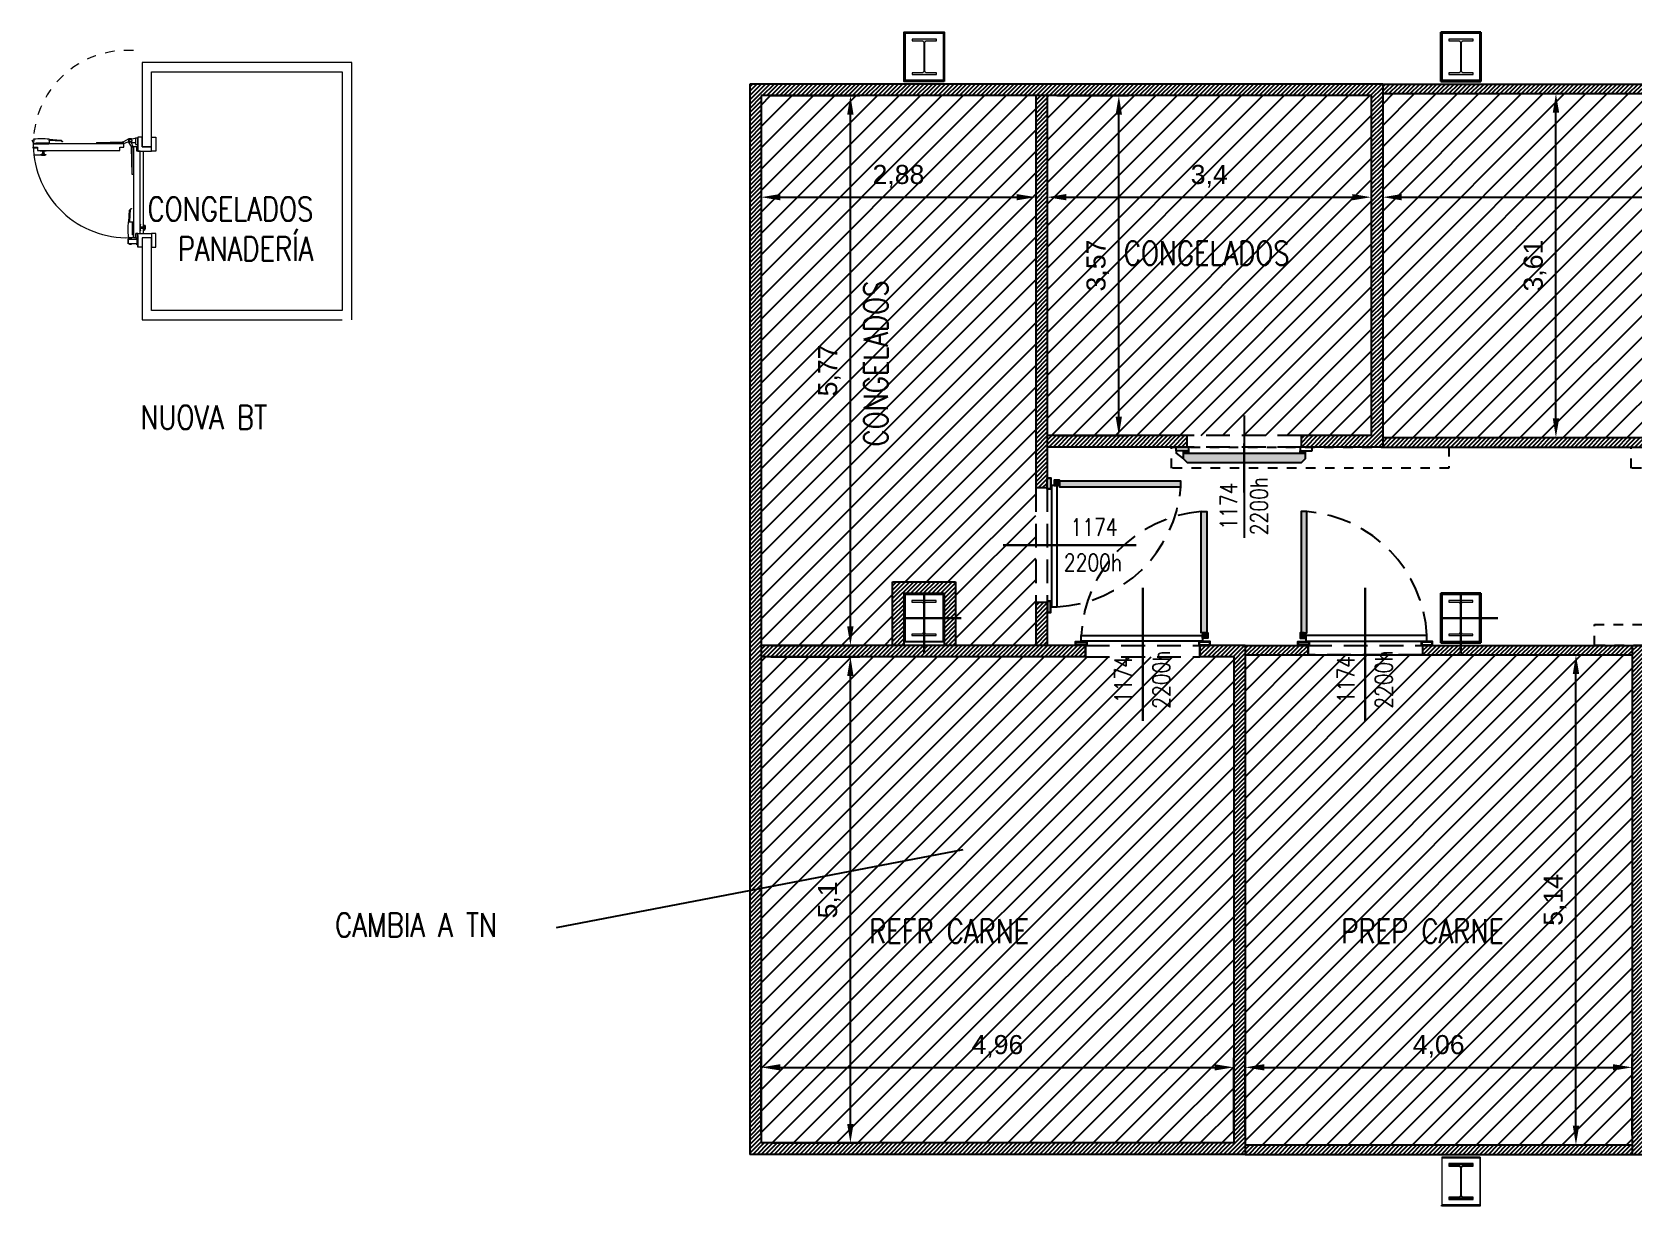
# Model space of a CAD drawing. Header units: millimetres. Extents: x -7.5 to 20.2, y -0.6 to 11.8.
# Drawn here: x -7.53 to 9.28, y -0.54 to 11.77 of the extents above; entities that cross this region are included whole.
import ezdxf
from ezdxf.enums import TextEntityAlignment as Align

# ---------------------------------------------------------------- set-up
doc = ezdxf.new("R2010")
doc.units = ezdxf.units.MM
for name, pattern in [('_BYLAYER', [10.00001, 10, -1e-05]), ('CONTINUA', [0]), ('DASHDOTX2', [50.8, 25.4, -12.7, 0, -12.7]), ('DASHED', [0.75, 0.5, -0.25]), ('HIDDEN', [0.375, 0.25, -0.125]), ('TRATTEGGIATA', [0.75, 0.5, -0.25]), ('TRATTEGGIATA2', [0.375, 0.25, -0.125])]:
    doc.linetypes.add(name, pattern=pattern)
doc.layers.get('Defpoints').update_dxf_attribs({"lineweight": 5})
for name, color, linetype, lineweight in [('A-CUARTOS FRIOS', 5, 'Continuous', 13), ('A-PUERTA CF', 7, 'Continuous', 13), ('COLUMNAS METALICAS', 25, 'Continuous', 15), ('DIM', 1, 'Continuous', 13), ('TEXTO', 7, 'Continuous', 13)]:
    doc.layers.add(name, color=color, linetype=linetype, lineweight=lineweight)
for name, color, linetype in [('Pareti sp. 100', 3, 'Continuous'), ('Pareti sp. 120', 1, 'Continuous'), ('Quote', 2, 'Continuous'), ('SER_DIS', 7, 'Continuous'), ('Soffitto sp. 100', 3, 'Continuous'), ('Soffitto sp. 120', 1, 'Continuous')]:
    doc.layers.add(name, color=color, linetype=linetype)
doc.styles.add('H20', font='simplex.shx', dxfattribs={"width": 0.8, "height": 200})
doc.styles.add('ROMANS', font='romans.shx', dxfattribs={"width": 0.8, "height": 0.2})
doc.styles.get("Standard").update_dxf_attribs({"font": 'arial.ttf'})
doc.dimstyles.new('ISO-25', dxfattribs={"dimtxt": 0.2, "dimasz": 0.2, "dimexe": 0.1, "dimexo": 0.1, "dimgap": 0.1, "dimtad": 1, "dimtxsty": 'Standard', "dimcen": 0.2, "dimadec": 0, "dimazin": 0, "dimtfac": 1, "dimtmove": 0, "dimatfit": 3, "dimfxl": 1, "dimarcsym": 0})
pattern_1 = [(45, (-12.192877, -10.473148), (-0.02245064, 0.02245064), [])]
pattern_2 = [(45, (-12.192877, -10.737505), (-0.02245064, 0.02245064), [])]
pattern_3 = [(45, (-12.19288, -10.7375), (-0.1122532, 0.1122532), [])]

# ---------------------------------------------------------------- blocks, each defined once
blk = doc.blocks.new('W14 X 10 X 61 LBPIE')
at = {"layer": 'COLUMNAS METALICAS'}
h = blk.add_hatch(color=256, dxfattribs=at)
h.dxf.hatch_style = 1
h.paths.add_polyline_path([(0.127, 0.1839), (0.127, 0.1675), (0.01975, 0.1675), (0.00475, 0.1525), (0.00475, -0.1525), (0.01975, -0.1675), (0.127, -0.1675), (0.127, -0.1839), (-0.127, -0.1839), (-0.127, -0.1675), (-0.01975, -0.1675), (-0.00475, -0.1525), (-0.00475, 0.1525), (-0.01975, 0.1675), (-0.127, 0.1675), (-0.127, 0.1839)])
for points in [[(-0.2, 0.25), (0.2, 0.25), (0.2, -0.25), (-0.2, -0.25)], [(0.127, 0.1839), (0.127, 0.1675), (0.01975, 0.1675), (0.00475, 0.1525), (0.00475, -0.1525), (0.01975, -0.1675), (0.127, -0.1675), (0.127, -0.1839), (-0.127, -0.1839), (-0.127, -0.1675), (-0.01975, -0.1675), (-0.00475, -0.1525), (-0.00475, 0.1525), (-0.01975, 0.1675), (-0.127, 0.1675), (-0.127, 0.1839)]]:
    blk.add_lwpolyline(points, close=True, dxfattribs=at)
blk = doc.blocks.new('*D2')
at = {"layer": 'Defpoints', "color": 0, "transparency": 16777216}
for p in [(5.077, 0.913), (0.12, 0.12), (5.077, 0.12)]:
    blk.add_point(p, dxfattribs=at)
at = {"layer": 'Quote', "color": 0, "lineweight": -2, "transparency": 16777216}
for p, q in [((0.12, 0.22), (0.12, 1.013)), ((5.077, 0.22), (5.077, 1.013)), ((0.32, 0.913), (4.877, 0.913))]:
    blk.add_line(p, q, dxfattribs=at)
at = {"layer": 'Quote', "color": 0, "transparency": 16777216}
for points in [[(0.32, 0.946), (0.32, 0.88), (0.12, 0.913)], [(4.877, 0.946), (4.877, 0.88), (5.077, 0.913)]]:
    blk.add_solid(points, dxfattribs=at)
at = {"layer": 'Quote', "color": 0, "transparency": 16777216, "insert": (2.598, 1.133), "char_height": 0.2, "attachment_point": 5}
blk.add_mtext('4,96', dxfattribs=at)
blk = doc.blocks.new('*D3')
at = {"layer": 'Defpoints', "color": 0, "transparency": 16777216}
for p in [(0.12, 5.218), (1.056, 5.218), (0.12, 0.12)]:
    blk.add_point(p, dxfattribs=at)
at = {"layer": 'Quote', "color": 0, "lineweight": -2, "transparency": 16777216}
for p, q in [((0.22, 5.218), (1.156, 5.218)), ((1.056, 0.32), (1.056, 5.018)), ((0.22, 0.12), (1.156, 0.12))]:
    blk.add_line(p, q, dxfattribs=at)
at = {"layer": 'Quote', "color": 0, "transparency": 16777216}
for points in [[(1.022, 5.018), (1.089, 5.018), (1.056, 5.218)], [(1.022, 0.32), (1.089, 0.32), (1.056, 0.12)]]:
    blk.add_solid(points, dxfattribs=at)
at = {"layer": 'Quote', "color": 0, "transparency": 16777216, "insert": (0.835, 2.669), "char_height": 0.2, "attachment_point": 5, "rotation": 90}
blk.add_mtext('5,1', dxfattribs=at)
blk = doc.blocks.new('*D4')
at = {"layer": 'Defpoints', "color": 0, "transparency": 16777216}
for p in [(0.12, 11.104), (1.056, 11.104), (0.12, 5.338)]:
    blk.add_point(p, dxfattribs=at)
at = {"layer": 'Quote', "color": 0, "lineweight": -2, "transparency": 16777216}
for p, q in [((0.22, 11.104), (1.156, 11.104)), ((1.056, 5.538), (1.056, 10.904)), ((0.22, 5.338), (1.156, 5.338))]:
    blk.add_line(p, q, dxfattribs=at)
at = {"layer": 'Quote', "color": 0, "transparency": 16777216}
for points in [[(1.022, 10.904), (1.089, 10.904), (1.056, 11.104)], [(1.022, 5.538), (1.089, 5.538), (1.056, 5.338)]]:
    blk.add_solid(points, dxfattribs=at)
at = {"layer": 'Quote', "color": 0, "transparency": 16777216, "insert": (0.836, 8.221), "char_height": 0.2, "attachment_point": 5, "rotation": 90}
blk.add_mtext('5,77', dxfattribs=at)
blk = doc.blocks.new('*D5')
at = {"layer": 'Defpoints', "color": 0, "transparency": 16777216}
for p in [(3.12, 11.104), (3.872, 11.104), (3.12, 7.538)]:
    blk.add_point(p, dxfattribs=at)
at = {"layer": 'Quote', "color": 0, "lineweight": -2, "transparency": 16777216}
for p, q in [((3.22, 11.104), (3.972, 11.104)), ((3.872, 7.738), (3.872, 10.904)), ((3.22, 7.538), (3.972, 7.538))]:
    blk.add_line(p, q, dxfattribs=at)
at = {"layer": 'Quote', "color": 0, "transparency": 16777216}
for points in [[(3.838, 10.904), (3.905, 10.904), (3.872, 11.104)], [(3.838, 7.738), (3.905, 7.738), (3.872, 7.538)]]:
    blk.add_solid(points, dxfattribs=at)
at = {"layer": 'Quote', "color": 0, "transparency": 16777216, "insert": (3.651, 9.321), "char_height": 0.2, "attachment_point": 5, "rotation": 90}
blk.add_mtext('3,57', dxfattribs=at)
blk = doc.blocks.new('*D6')
at = {"layer": 'Defpoints', "color": 0, "transparency": 16777216}
for p in [(0.12, 11.104), (3, 11.104), (3, 10.038)]:
    blk.add_point(p, dxfattribs=at)
at = {"layer": 'Quote', "color": 0, "lineweight": -2, "transparency": 16777216}
for p, q in [((0.12, 11.004), (0.12, 9.938)), ((3, 11.004), (3, 9.938)), ((0.32, 10.038), (2.8, 10.038))]:
    blk.add_line(p, q, dxfattribs=at)
at = {"layer": 'Quote', "color": 0, "transparency": 16777216}
for points in [[(0.32, 10.071), (0.32, 10.005), (0.12, 10.038)], [(2.8, 10.071), (2.8, 10.005), (3, 10.038)]]:
    blk.add_solid(points, dxfattribs=at)
at = {"layer": 'Quote', "color": 0, "transparency": 16777216, "insert": (1.56, 10.258), "char_height": 0.2, "attachment_point": 5}
blk.add_mtext('2,88', dxfattribs=at)
blk = doc.blocks.new('*D7')
at = {"layer": 'Defpoints', "color": 0, "transparency": 16777216}
for p in [(3.12, 11.104), (6.52, 11.104), (6.52, 10.038)]:
    blk.add_point(p, dxfattribs=at)
at = {"layer": 'Quote', "color": 0, "lineweight": -2, "transparency": 16777216}
for p, q in [((3.12, 11.004), (3.12, 9.938)), ((6.52, 11.004), (6.52, 9.938)), ((3.32, 10.038), (6.32, 10.038))]:
    blk.add_line(p, q, dxfattribs=at)
at = {"layer": 'Quote', "color": 0, "transparency": 16777216}
for points in [[(3.32, 10.071), (3.32, 10.005), (3.12, 10.038)], [(6.32, 10.071), (6.32, 10.005), (6.52, 10.038)]]:
    blk.add_solid(points, dxfattribs=at)
at = {"layer": 'Quote', "color": 0, "transparency": 16777216, "insert": (4.82, 10.258), "char_height": 0.2, "attachment_point": 5}
blk.add_mtext('3,4', dxfattribs=at)
blk = doc.blocks.new('*D8')
at = {"layer": 'Defpoints', "color": 0, "transparency": 16777216}
for p in [(6.64, 11.124), (13.24, 11.124), (13.24, 10.038)]:
    blk.add_point(p, dxfattribs=at)
at = {"layer": 'Quote', "color": 0, "lineweight": -2, "transparency": 16777216}
for p, q in [((6.64, 11.024), (6.64, 9.938)), ((13.24, 11.024), (13.24, 9.938)), ((6.84, 10.038), (13.04, 10.038))]:
    blk.add_line(p, q, dxfattribs=at)
at = {"layer": 'Quote', "color": 0, "transparency": 16777216}
for points in [[(6.84, 10.071), (6.84, 10.005), (6.64, 10.038)], [(13.04, 10.071), (13.04, 10.005), (13.24, 10.038)]]:
    blk.add_solid(points, dxfattribs=at)
at = {"layer": 'Quote', "color": 0, "transparency": 16777216, "insert": (9.94, 10.258), "char_height": 0.2, "attachment_point": 5}
blk.add_mtext('6,6', dxfattribs=at)
blk = doc.blocks.new('*D10')
at = {"layer": 'Defpoints', "color": 0, "transparency": 16777216}
for p in [(6.64, 11.124), (8.457, 11.124), (6.64, 7.518)]:
    blk.add_point(p, dxfattribs=at)
at = {"layer": 'Quote', "color": 0, "lineweight": -2, "transparency": 16777216}
for p, q in [((6.74, 11.124), (8.557, 11.124)), ((8.457, 7.718), (8.457, 10.924)), ((6.74, 7.518), (8.557, 7.518))]:
    blk.add_line(p, q, dxfattribs=at)
at = {"layer": 'Quote', "color": 0, "transparency": 16777216}
for points in [[(8.424, 10.924), (8.491, 10.924), (8.457, 11.124)], [(8.424, 7.718), (8.491, 7.718), (8.457, 7.518)]]:
    blk.add_solid(points, dxfattribs=at)
at = {"layer": 'Quote', "color": 0, "transparency": 16777216, "insert": (8.237, 9.321), "char_height": 0.2, "attachment_point": 5, "rotation": 90}
blk.add_mtext('3,61', dxfattribs=at)
blk = doc.blocks.new('*D14')
at = {"layer": 'Defpoints', "color": 0, "transparency": 16777216}
for p in [(9.257, 0.913), (5.197, 0.1), (9.257, 0.1)]:
    blk.add_point(p, dxfattribs=at)
at = {"layer": 'Quote', "color": 0, "lineweight": -2, "transparency": 16777216}
for p, q in [((5.197, 0.2), (5.197, 1.013)), ((9.257, 0.2), (9.257, 1.013)), ((5.397, 0.913), (9.057, 0.913))]:
    blk.add_line(p, q, dxfattribs=at)
at = {"layer": 'Quote', "color": 0, "transparency": 16777216}
for points in [[(5.397, 0.946), (5.397, 0.88), (5.197, 0.913)], [(9.057, 0.946), (9.057, 0.88), (9.257, 0.913)]]:
    blk.add_solid(points, dxfattribs=at)
at = {"layer": 'Quote', "color": 0, "transparency": 16777216, "insert": (7.227, 1.133), "char_height": 0.2, "attachment_point": 5}
blk.add_mtext('4,06', dxfattribs=at)
blk = doc.blocks.new('*D19')
at = {"layer": 'Defpoints', "color": 0, "transparency": 16777216}
for p in [(5.197, 5.238), (8.667, 5.238), (5.197, 0.1)]:
    blk.add_point(p, dxfattribs=at)
at = {"layer": 'Quote', "color": 0, "lineweight": -2, "transparency": 16777216}
for p, q in [((5.297, 5.238), (8.767, 5.238)), ((8.667, 0.3), (8.667, 5.038)), ((5.297, 0.1), (8.767, 0.1))]:
    blk.add_line(p, q, dxfattribs=at)
at = {"layer": 'Quote', "color": 0, "transparency": 16777216}
for points in [[(8.634, 5.038), (8.701, 5.038), (8.667, 5.238)], [(8.634, 0.3), (8.701, 0.3), (8.667, 0.1)]]:
    blk.add_solid(points, dxfattribs=at)
at = {"layer": 'Quote', "color": 0, "transparency": 16777216, "insert": (8.447, 2.669), "char_height": 0.2, "attachment_point": 5, "rotation": 90}
blk.add_mtext('5,14', dxfattribs=at)
blk = doc.blocks.new('PUERTA CF')
at = {"layer": 'A-PUERTA CF'}
for p, q in [((0.883, 1.084), (0.883, 0.958)), ((0.884, 1.013), (0.883, 1.013)), ((0.885, 1.012), (0.885, 0.959)), ((0.924, 1.018), (0.924, 0.953)), ((0.928, 1.019), (0.926, 1.019)), ((1.047, 1.084), (0.998, 1.089)), ((0.998, 1.089), (0.998, 0.925)), ((1.004, 1.061), (0.998, 1.061)), ((1.003, 1.088), (1.034, 1.103)), ((1.008, 1.058), (1.008, 0.927)), ((0.884, 0.958), (0.883, 0.958)), ((0.894, 0.996), (0.885, 0.996)), ((0.894, 0.975), (0.885, 0.975)), ((0.895, 0.994), (0.895, 0.977)), ((0.924, 0.992), (0.895, 0.992)), ((0.924, 0.978), (0.895, 0.978)), ((0.928, 0.951), (0.926, 0.951)), ((1.035, 0.922), (1.028, 0.796)), ((1.032, 0.922), (1.032, 0.923)), ((1.032, 0.922), (1.035, 0.922)), ((1.042, 0.914), (1.032, 0.804)), ((1.048, 0.925), (1.037, 0.802)), ((1.02, 0.787), (1.028, 0.796)), ((1.022, 0.785), (1.035, 0.798)), ((1.01, 0.427), (1.002, 0.427)), ((1.012, 0.425), (1.012, 0.144)), ((1.012, 0.424), (1.017, 0.142)), ((-0.062, -0.007), (-0.062, 0)), ((-0.053, 0.08), (-0.058, 0.08)), ((-0.058, 0.066), (-0.058, 0.078)), ((-0.053, 0.076), (-0.058, 0.076)), ((-0.053, 0.068), (-0.058, 0.068)), ((-0.053, 0.064), (-0.058, 0.064)), ((-0.003, 0.003), (-0.058, 0.003)), ((-0.053, 0.063), (-0.053, 0.08)), ((-0.051, 0.08), (-0.053, 0.08)), ((-0.051, 0.063), (-0.053, 0.063)), ((-0.051, 0.066), (-0.051, 0.091)), ((-0.051, 0.007), (-0.051, 0.08)), ((-0.048, 0.094), (-0.048, 0.099)), ((-0.007, 0.099), (-0.048, 0.099)), ((-0.007, 0.094), (-0.048, 0.094)), ((0.011, 0.088), (-0.007, 0.099)), ((-0.007, 0.007), (-0.007, 0.094)), ((0.008, 0.08), (-0.007, 0.08)), ((0, 0.003), (-0.003, 0.003)), ((0.016, 0.044), (0.002, 0.075)), ((0.003, -0.007), (0.003, 0)), ((0.02, 0.088), (0.016, 0.039)), ((0.016, 0.039), (0.18, 0.039)), ((0.043, 0.046), (0.043, 0.039)), ((0.047, 0.049), (0.177, 0.049)), ((0.18, 0.089), (0.302, 0.079)), ((0.183, 0.074), (0.181, 0.074)), ((0.183, 0.074), (0.183, 0.076)), ((0.183, 0.076), (0.309, 0.07)), ((0.19, 0.083), (0.3, 0.074)), ((0.32, 0.063), (0.306, 0.077)), ((0.317, 0.061), (0.309, 0.07)), ((0.678, 0.051), (0.678, 0.043)), ((0.68, 0.053), (0.963, 0.058)), ((0.68, 0.053), (0.96, 0.053)), ((1.016, 0.092), (0.963, 0.058)), ((0.963, 0.043), (1.012, 0.06)), ((0.963, 0.043), (0.963, 0.058)), ((0.992, 0.016), (0.992, -0.007)), ((1.056, 0.019), (0.995, 0.018)), ((1.002, 0.142), (1.018, 0.093)), ((1.002, 0.142), (1.017, 0.142)), ((1.012, 0.06), (1.012, 0.018)), ((1.017, 0.156), (1.017, 0.142)), ((1.051, 0.089), (1.017, 0.142)), ((1.044, 0.092), (1.018, 0.092)), ((1.049, 0.058), (1.029, 0.055)), ((1.047, 0.09), (1.049, 0.07)), ((1.048, 0.08), (1.056, 0.018)), ((1.051, 0.06), (1.051, 0.086)), ((1.06, 0.016), (1.06, -0.007)), ((0.014, -0.007), (-0.087, -0.007)), ((0.036, -0.007), (-0.064, -0.007)), ((0.058, -0.067), (0.922, -0.067)), ((0.085, -0.031), (0.085, -0.033)), ((0.087, -0.035), (0.152, -0.035)), ((0.092, -0.075), (0.092, -0.076)), ((0.092, -0.076), (0.146, -0.076)), ((0.093, -0.074), (0.146, -0.074)), ((0.109, -0.065), (0.109, -0.074)), ((0.111, -0.063), (0.128, -0.063)), ((0.112, -0.035), (0.112, -0.063)), ((0.126, -0.035), (0.126, -0.063)), ((0.129, -0.065), (0.129, -0.074)), ((0.146, -0.075), (0.146, -0.076)), ((0.153, -0.031), (0.153, -0.033)), ((0.965, -0.007), (1.065, -0.007))]:
    blk.add_line(p, q, dxfattribs=at)
for points in [[(0.928, 0.183), (0.963, 0.183), (0.963, 0.139), (0.998, 0.139), (0.998, 1.09), (0.963, 1.09), (0.963, 1.047), (0.928, 1.047)], [(0.962, 1.09), (0.962, 1.047), (0.952, 1.047), (0.952, 1.09)], [(0.922, -0.031), (0.922, 0.004), (0.965, 0.004), (0.965, 0.039), (0.014, 0.039), (0.014, 0.013), (0.058, 0.013), (0.058, -0.031)], [(0.058, -0.152), (-0.087, -0.152), (-0.087, -0.197), (0.058, -0.197)], [(0.922, -0.152), (1.067, -0.152), (1.067, -0.197), (0.922, -0.197)]]:
    blk.add_lwpolyline(points, close=True, dxfattribs=at)
for points in [[(0.058, -0.007), (0.058, 0.013), (0.013, 0.013), (0.013, -0.007), (0.058, -0.007)], [(-0.087, -0.007), (0.058, -0.007), (0.058, -0.152), (0.013, -0.152), (0.013, -0.052), (-0.087, -0.052), (-0.087, -0.007)], [(1.067, -0.007), (0.922, -0.007), (0.922, -0.152), (0.967, -0.152), (0.967, -0.052), (1.067, -0.052), (1.067, -0.007)]]:
    blk.add_lwpolyline(points, dxfattribs=at)
at = {"layer": 'A-PUERTA CF', "color": 253, "ltscale": 0.1}
blk.add_arc((0.995, 0.108), 0.982, 90.8708, 182.0781, dxfattribs=at)
at = {"layer": 'A-PUERTA CF', "color": 253, "linetype": 'DASHED', "ltscale": 0.1}
blk.add_arc((0.995, 0.108), 0.982, 355.9314, 90.8708, dxfattribs=at)
at = {"layer": 'A-PUERTA CF', "extrusion": (0, 0, -1)}
for centre, major_axis, start_param, end_param in [((0.933, 0.985), (-0.0411, 0.0411), 5.025925, 5.969649), ((0.883, 1.011), (-0.00121, 0.00121), 5.969649, 7.068583), ((0.884, 1.012), (0.000604, 0.000604), -0.785398, 0.785398), ((0.926, 1.018), (-0.00121, 0.00121), 5.497787, 7.068583), ((1.004, 1.058), (0.00242, 0.00242), -0.785398, 0.785398), ((1.006, 1.083), (-0.0237, 0.0237), 1.737419, 2.302517), ((1.047, 1.083), (0.00121, 0.00121), -0.698132, 0.692669), ((0.23, 1.007), (0.582, 0.582), 0.692669, 0.885315), ((0.883, 0.96), (0.00121, 0.00121), 2.356194, 3.455129), ((0.884, 0.959), (0.000604, 0.000604), 0.785398, 2.356194), ((0.894, 0.994), (0.00121, 0.00121), -0.785398, 0.785398), ((0.894, 0.977), (-0.00121, 0.00121), 2.356194, 3.926991), ((0.926, 0.953), (0.00121, 0.00121), 2.356194, 3.926991), ((1.023, 1.133), (-0.148, 0.148), 3.806189, 4.047793), ((1.004, 0.927), (0.00242, 0.00242), 0.785398, 2.445708), ((1.035, 0.915), (0.00484, 0.00484), -0.785398, 0.873131), ((1.021, 0.786), (-0.00121, 0.00121), 3.141593, 6.283185), ((1.019, 0.806), (0.00967, 0.00967), 0.873131, 1.570796), ((1.031, 0.803), (0.00484, 0.00484), 0.873131, 1.570796), ((1.01, 0.424), (-0.00174, 0.00174), 0.785398, 2.338955), ((-0.058, 0), (-0.00242, 0.00242), 5.497787, 7.068583), ((-0.054, 0.078), (0.00279, 0.00279), 3.40341, 4.450572), ((-0.043, 0.072), (-0.0106, 0.0106), 5.231493, 5.764081), ((-0.054, 0.066), (-0.00279, 0.00279), 4.974206, 6.021368), ((-0.055, 0.007), (-0.00242, 0.00242), 2.356194, 3.926991), ((-0.048, 0.091), (-0.00242, 0.00242), 5.497787, 7.068583), ((0.021, 0.048), (0.0237, 0.0237), -1.404173, -0.839075), ((0.008, 0.084), (0.00363, 0.00363), -0.776349, 2.94188), ((0.008, 0.084), (-0.00302, 0.00302), 1.380133, 3.926991), ((0.022, 0.088), (0.00121, 0.00121), 4.014257, 5.405058), ((0.098, -0.729), (0.582, 0.582), -0.878127, -0.685481), ((0.047, 0.046), (-0.00242, 0.00242), 5.497787, 7.068583), ((0.177, 0.046), (-0.00242, 0.00242), 0.785398, 2.445708), ((-0.028, 0.064), (-0.148, 0.148), 2.235393, 2.476996), ((0.19, 0.076), (0.00484, 0.00484), 3.926991, 5.58552), ((0.299, 0.06), (-0.00967, 0.00967), 0.873131, 1.570796), ((0.302, 0.072), (-0.00484, 0.00484), 0.873131, 1.570796), ((0.318, 0.062), (0.00121, -0.00121), 4.712389, 7.853982), ((0.68, 0.051), (-0.00174, 0.00174), 5.497787, 7.051344), ((0.96, 0.051), (0.00174, 0.00174), -0.785398, 0.785398), ((0.995, 0.016), (0.00174, 0.00174), 3.926991, 5.497787), ((1.01, 0.144), (0.00174, 0.00174), 0.785398, 2.356194), ((1.032, 0.073), (0.013, 0.013), 2.810205, 4.572193), ((1.015, 0.05), (0.00695, 0.00695), -1.107149, -0.140196), ((1.018, 0.088), (-0.00348, 0.00348), 0.219392, 0.785398), ((1.019, 0.149), (0.00174, -0.00174), 0.785398, 2.356194), ((1.009, 0.09), (0.00695, 0.00695), 0.463648, 1.4306), ((1.032, 0.073), (-0.013, 0.013), 2.810205, 4.572193), ((1.028, 0.065), (-0.00695, 0.00695), 3.800472, 4.381001), ((1.044, 0.09), (-0.00174, 0.00174), 0.785398, 2.229675), ((1.039, 0.069), (-0.00695, 0.00695), 2.229675, 2.810205), ((1.049, 0.06), (-0.00174, 0.00174), 2.356194, 3.800472), ((1.046, 0.086), (0.00348, 0.00348), 0.219392, 0.785398), ((1.058, 0.016), (0.00174, 0.00174), -0.785398, 0.785398), ((0.087, -0.033), (0.00121, 0.00121), 2.356194, 3.926991), ((0.093, -0.075), (-0.000604, 0.000604), 5.497787, 7.068583), ((0.093, -0.076), (-0.00121, 0.00121), 4.398853, 5.497787), ((0.119, -0.026), (-0.0411, 0.0411), 3.455129, 4.398853), ((0.111, -0.065), (0.00121, 0.00121), 3.926991, 5.497787), ((0.128, -0.065), (0.00121, 0.00121), -0.785398, 0.785398), ((0.146, -0.075), (-0.000604, 0.000604), 0.785398, 2.356194), ((0.145, -0.076), (0.00121, 0.00121), 0.785398, 1.884333), ((0.152, -0.033), (-0.00121, 0.00121), 2.356194, 3.926991)]:
    blk.add_ellipse(centre, major_axis=major_axis, ratio=1, start_param=start_param, end_param=end_param, dxfattribs=at)
at = {"layer": 'A-PUERTA CF'}
for centre, start_param, end_param in [((-0.003, 0.007), 2.356194, 3.926991), ((0, 0), 5.497787, 7.068583)]:
    blk.add_ellipse(centre, major_axis=(0.00242, 0.00242), ratio=1, start_param=start_param, end_param=end_param, dxfattribs=at)
at = {"layer": 'A-PUERTA CF', "extrusion": (0, 0, -1)}
for major_axis in [(0.00869, -0.00869), (-0.00869, -0.00869), (0, -0.0123), (-0.0123, 0)]:
    blk.add_ellipse((1.032, 0.073), major_axis=major_axis, ratio=1, dxfattribs=at)

msp = doc.modelspace()

# ---------------------------------------------------------------- hatches: boundary and pattern name
at = {"layer": 'DIM'}
h = msp.add_hatch(color=256, dxfattribs=at)
h.dxf.hatch_style = 1
h.paths.add_polyline_path([(7.334, -0.096), (7.334, -0.113), (7.441, -0.113), (7.456, -0.128), (7.456, -0.433), (7.441, -0.448), (7.334, -0.448), (7.334, -0.464), (7.588, -0.464), (7.588, -0.448), (7.481, -0.448), (7.466, -0.433), (7.466, -0.128), (7.481, -0.113), (7.588, -0.113), (7.588, -0.096)])
h = msp.add_hatch(color=256, dxfattribs=at)
h.dxf.hatch_style = 1
h.paths.add_polyline_path([(7.334, -0.096), (7.334, -0.113), (7.441, -0.113), (7.456, -0.128), (7.456, -0.433), (7.441, -0.448), (7.334, -0.448), (7.334, -0.464), (7.588, -0.464), (7.588, -0.448), (7.481, -0.448), (7.466, -0.433), (7.466, -0.128), (7.481, -0.113), (7.588, -0.113), (7.588, -0.096)])
h = msp.add_hatch(color=256, dxfattribs=at)
h.dxf.hatch_style = 1
h.paths.add_polyline_path([(7.334, -0.106), (7.334, -0.123), (7.441, -0.123), (7.456, -0.138), (7.456, -0.443), (7.441, -0.458), (7.334, -0.458), (7.334, -0.474), (7.588, -0.474), (7.588, -0.458), (7.481, -0.458), (7.466, -0.443), (7.466, -0.138), (7.481, -0.123), (7.588, -0.123), (7.588, -0.106)])
at = {"layer": 'Pareti sp. 100'}
h = msp.add_hatch(dxfattribs=at)
h.set_pattern_fill('ANSI31', color=256, scale=0.01, style=0)
h.set_pattern_definition(pattern_2)
h.paths.add_polyline_path([(15.856, 11.124), (15.856, 11.224), (13.49, 11.224), (6.64, 11.224), (6.64, 11.124)])
h.paths.add_polyline_path([(13.34, 11.124), (13.24, 11.124), (13.24, 7.518), (13.34, 7.518)])
h.paths.add_polyline_path([(10.608, 7.518), (10.608, 7.418), (15.856, 7.418), (15.856, 7.518)])
h.paths.add_polyline_path([(9.408, 7.418), (9.408, 7.518), (6.64, 7.518), (6.64, 7.418)])
h = msp.add_hatch(dxfattribs=at)
h.set_pattern_fill('ANSI31', color=256, scale=0.01, style=0)
h.set_pattern_definition(pattern_2)
h.paths.add_polyline_path([(5.857, 5.238), (5.857, 5.338), (5.197, 5.338), (5.197, 5.238)])
h.paths.add_polyline_path([(7.057, 5.338), (7.057, 5.238), (9.257, 5.238), (9.257, 5.338)])
h.paths.add_polyline_path([(9.257, 0), (9.257, 0.1), (5.197, 0.1), (5.197, 0)])
at = {"layer": 'Pareti sp. 120'}
h = msp.add_hatch(dxfattribs=at)
h.set_pattern_fill('ANSI31', color=256, scale=0.01, style=0)
h.set_pattern_definition(pattern_1)
h.paths.add_polyline_path([(3, 6.989), (3.12, 6.989), (3.12, 11.104), (3, 11.104)], flags=17)
h.paths.add_polyline_path([(4.588, 7.538), (4.588, 7.418), (3.12, 7.418), (3.12, 7.538)], flags=16)
h.paths.add_polyline_path([(6.52, 7.538), (5.788, 7.538), (5.788, 7.418), (6.64, 7.418), (6.64, 11.224), (0, 11.224), (0, 0), (5.197, 0), (5.197, 5.338), (4.723, 5.338), (4.723, 5.218), (5.077, 5.218), (5.077, 0.12), (0.12, 0.12), (0.12, 11.104), (6.52, 11.104)])
h.paths.add_polyline_path([(3.523, 5.338), (0.12, 5.338), (0.12, 5.218), (3.523, 5.218)], flags=17)
h = msp.add_hatch(dxfattribs=at)
h.set_pattern_fill('ANSI31', color=256, scale=0.01, style=0)
h.set_pattern_definition(pattern_2)
h.paths.add_polyline_path([(1.499, 5.338), (1.619, 5.338), (1.619, 5.884), (2.039, 5.884), (2.039, 5.624), (2.159, 5.624), (2.159, 6.004), (1.499, 6.004)])
h.paths.add_polyline_path([(2.039, 5.338), (2.159, 5.338), (2.159, 5.624), (2.039, 5.624)])
h = msp.add_hatch(dxfattribs=at)
h.set_pattern_fill('ANSI31', color=256, scale=0.01, style=0)
h.set_pattern_definition(pattern_1)
h.paths.add_polyline_path([(3.12, 5.789), (3, 5.789), (3, 5.338), (3.12, 5.338)])
h = msp.add_hatch(dxfattribs=at)
h.set_pattern_fill('ANSI31', color=256, scale=0.01, style=0)
h.set_pattern_definition(pattern_2)
h.paths.add_polyline_path([(12.277, 0.12), (9.377, 0.12), (9.377, 5.218), (10.409, 5.218), (10.409, 5.338), (9.257, 5.338), (9.257, 0), (12.397, 0), (12.397, 5.338), (11.609, 5.338), (11.609, 5.218), (12.277, 5.218)])
at = {"layer": 'SER_DIS'}
msp.add_hatch(color=253, dxfattribs=at).paths.add_polyline_path([(5.825, 7.353), (5.825, 7.293), (5.785, 7.253), (4.591, 7.253), (4.551, 7.293), (4.551, 7.353)])
h = msp.add_hatch(color=9, dxfattribs=at)
h.dxf.hatch_style = 1
h.paths.add_polyline_path([(3.16, 6.976), (3.12, 6.976), (3.12, 7.096), (3.16, 7.096)])
h.paths.add_polyline_path([(3.155, 6.981), (3.125, 6.981), (3.125, 7.091), (3.155, 7.091)], flags=16)
h = msp.add_hatch(color=9, dxfattribs=at)
h.dxf.hatch_style = 1
h.paths.add_polyline_path([(3.251, 7.061), (3.251, 7.001), (4.523, 7.001), (4.523, 7.061)])
h = msp.add_hatch(color=9, dxfattribs=at)
h.dxf.hatch_style = 1
h.paths.add_polyline_path([(4.795, 5.47), (4.735, 5.47), (4.735, 6.742), (4.795, 6.742)])
h = msp.add_hatch(color=9, dxfattribs=at)
h.dxf.hatch_style = 1
h.paths.add_polyline_path([(5.785, 5.47), (5.845, 5.47), (5.845, 6.742), (5.785, 6.742)])
h = msp.add_hatch(color=9, dxfattribs=at)
h.dxf.hatch_style = 1
h.paths.add_polyline_path([(3.16, 5.682), (3.12, 5.682), (3.12, 5.802), (3.16, 5.802)])
h.paths.add_polyline_path([(3.155, 5.687), (3.125, 5.687), (3.125, 5.797), (3.155, 5.797)], flags=16)
h = msp.add_hatch(color=9, dxfattribs=at)
h.dxf.hatch_style = 1
h.paths.add_polyline_path([(3.416, 5.378), (3.416, 5.338), (3.536, 5.338), (3.536, 5.378)])
h.paths.add_polyline_path([(3.421, 5.373), (3.421, 5.343), (3.531, 5.343), (3.531, 5.373)], flags=16)
h = msp.add_hatch(color=9, dxfattribs=at)
h.dxf.hatch_style = 1
h.paths.add_polyline_path([(4.71, 5.378), (4.71, 5.338), (4.83, 5.338), (4.83, 5.378)])
h.paths.add_polyline_path([(4.715, 5.373), (4.715, 5.343), (4.825, 5.343), (4.825, 5.373)], flags=16)
h = msp.add_hatch(color=9, dxfattribs=at)
h.dxf.hatch_style = 1
h.paths.add_polyline_path([(5.87, 5.378), (5.87, 5.338), (5.75, 5.338), (5.75, 5.378)])
h.paths.add_polyline_path([(5.865, 5.373), (5.865, 5.343), (5.755, 5.343), (5.755, 5.373)], flags=16)
h = msp.add_hatch(color=9, dxfattribs=at)
h.dxf.hatch_style = 1
h.paths.add_polyline_path([(7.164, 5.378), (7.164, 5.338), (7.044, 5.338), (7.044, 5.378)])
h.paths.add_polyline_path([(7.159, 5.373), (7.159, 5.343), (7.049, 5.343), (7.049, 5.373)], flags=16)
at = {"layer": 'Soffitto sp. 100'}
h = msp.add_hatch(dxfattribs=at)
h.set_pattern_fill('ANSI31', color=256, scale=0.05, style=0)
h.set_pattern_definition(pattern_3)
h.paths.add_polyline_path([(9.408, 7.518), (10.608, 7.518), (13.24, 7.518), (13.24, 11.124), (6.64, 11.124), (6.64, 7.518)])
h.paths.add_polyline_path([(15.856, 7.518), (15.856, 11.124), (13.34, 11.124), (13.34, 7.518)])
h.paths.add_polyline_path([(9.448, 9.263), (11.678, 9.263), (11.678, 9.638), (9.448, 9.638)], flags=24)
h.paths.add_polyline_path([(13.697, 9.263), (15.479, 9.263), (15.479, 9.638), (13.697, 9.638)], flags=24)
h = msp.add_hatch(dxfattribs=at)
h.set_pattern_fill('ANSI31', color=256, scale=0.05, style=0)
h.set_pattern_definition(pattern_3)
h.paths.add_polyline_path([(9.257, 5.238), (7.057, 5.238), (5.857, 5.238), (5.197, 5.238), (5.197, 0.1), (9.257, 0.1)])
h.paths.add_polyline_path([(6.182, 2.154), (8.193, 2.154), (8.193, 2.529), (6.182, 2.529)], flags=24)
at = {"layer": 'Soffitto sp. 120'}
h = msp.add_hatch(dxfattribs=at)
h.set_pattern_fill('ANSI31', color=256, scale=0.05, style=0)
h.set_pattern_definition(pattern_3)
h.paths.add_polyline_path([(3, 11.104), (0.12, 11.104), (0.12, 5.338), (1.499, 5.338), (1.499, 6.004), (2.159, 6.004), (2.159, 5.338), (3, 5.338), (3, 5.789), (3, 6.989)])
h.paths.add_polyline_path([(4.588, 7.538), (5.788, 7.538), (6.52, 7.538), (6.52, 11.104), (3.12, 11.104), (3.12, 7.538)])
h.paths.add_polyline_path([(1.51, 7.39), (1.51, 9.391), (1.135, 9.391), (1.135, 7.39)], flags=24)
h.paths.add_polyline_path([(3.89, 9.263), (5.891, 9.263), (5.891, 9.638), (3.89, 9.638)], flags=24)
h = msp.add_hatch(dxfattribs=at)
h.set_pattern_fill('ANSI31', color=256, scale=0.05, style=0)
h.set_pattern_definition(pattern_3)
h.paths.add_polyline_path([(5.077, 5.218), (4.723, 5.218), (3.523, 5.218), (0.12, 5.218), (0.12, 0.12), (5.077, 0.12)])
h.paths.add_polyline_path([(1.218, 2.154), (3.276, 2.154), (3.276, 2.529), (1.218, 2.529)], flags=24)

# ---------------------------------------------------------------- linework, layer by layer
at = {"color": 7, "linetype": '_BYLAYER', "lineweight": 30}
for p, q in [((1.831, 5.884), (1.831, 5.254)), ((1.631, 5.624), (2.218, 5.624))]:
    msp.add_line(p, q, dxfattribs=at)
at = {"color": 6, "linetype": 'DASHDOTX2', "lineweight": 30}
for p, q in [((7.461, 5.884), (7.461, 5.254)), ((7.261, 5.624), (7.848, 5.624))]:
    msp.add_line(p, q, dxfattribs=at)
for points in [[(2.041, 11.25), (1.621, 11.25), (1.621, 11.77), (2.041, 11.77)], [(2.031, 11.26), (1.631, 11.26), (1.631, 11.76), (2.031, 11.76)], [(2.029, 5.374), (1.629, 5.374), (1.629, 5.874), (2.029, 5.874)]]:
    msp.add_lwpolyline(points, close=True)
for points in [[(7.671, 11.25), (7.251, 11.25), (7.251, 11.77), (7.671, 11.77)], [(7.661, 11.26), (7.261, 11.26), (7.261, 11.76), (7.661, 11.76)], [(7.669, 5.364), (7.249, 5.364), (7.249, 5.884), (7.669, 5.884)], [(7.659, 5.374), (7.259, 5.374), (7.259, 5.874), (7.659, 5.874)]]:
    msp.add_lwpolyline(points, close=True, dxfattribs=at)
at = {"layer": 'A-CUARTOS FRIOS'}
for p, q in [((-4.175, 11.451), (-6.375, 11.451)), ((-6.375, 11.451), (-6.375, 10.567)), ((-4.175, 8.751), (-4.175, 11.451)), ((-6.275, 10.567), (-6.275, 11.351)), ((-6.275, 11.351), (-4.275, 11.351)), ((-4.275, 11.351), (-4.275, 8.851)), ((-6.375, 10.567), (-6.275, 10.567)), ((-6.275, 9.613), (-6.375, 9.613)), ((-6.375, 9.613), (-6.375, 8.751)), ((-6.275, 8.851), (-6.275, 9.613)), ((-6.375, 8.751), (-6.275, 8.751)), ((-4.275, 8.851), (-6.275, 8.851)), ((-6.275, 8.751), (-4.275, 8.751))]:
    msp.add_line(p, q, dxfattribs=at)
at = {"layer": 'DIM'}
for p, q in [((7.261, -0.03), (7.661, -0.03)), ((7.661, -0.03), (7.661, -0.53)), ((7.671, -0.54), (7.251, -0.54)), ((7.661, -0.53), (7.261, -0.53))]:
    msp.add_line(p, q, dxfattribs=at)
for points in [[(7.661, -0.03), (7.261, -0.03), (7.261, -0.53), (7.661, -0.53)], [(7.661, -0.03), (7.261, -0.03), (7.261, -0.53), (7.661, -0.53)], [(7.661, -0.04), (7.261, -0.04), (7.261, -0.54), (7.661, -0.54)], [(7.334, -0.096), (7.334, -0.113), (7.441, -0.113), (7.456, -0.128), (7.456, -0.433), (7.441, -0.448), (7.334, -0.448), (7.334, -0.464), (7.588, -0.464), (7.588, -0.448), (7.481, -0.448), (7.466, -0.433), (7.466, -0.128), (7.481, -0.113), (7.588, -0.113), (7.588, -0.096)], [(7.334, -0.096), (7.334, -0.113), (7.441, -0.113), (7.456, -0.128), (7.456, -0.433), (7.441, -0.448), (7.334, -0.448), (7.334, -0.464), (7.588, -0.464), (7.588, -0.448), (7.481, -0.448), (7.466, -0.433), (7.466, -0.128), (7.481, -0.113), (7.588, -0.113), (7.588, -0.096)], [(7.334, -0.106), (7.334, -0.123), (7.441, -0.123), (7.456, -0.138), (7.456, -0.443), (7.441, -0.458), (7.334, -0.458), (7.334, -0.474), (7.588, -0.474), (7.588, -0.458), (7.481, -0.458), (7.466, -0.443), (7.466, -0.138), (7.481, -0.123), (7.588, -0.123), (7.588, -0.106)]]:
    msp.add_lwpolyline(points, close=True, dxfattribs=at)
at = {"layer": 'Pareti sp. 100'}
for p, q in [((6.64, 11.224), (15.856, 11.224)), ((6.64, 11.124), (15.856, 11.124)), ((6.64, 7.518), (9.408, 7.518)), ((6.64, 7.418), (9.408, 7.418)), ((5.197, 5.338), (5.857, 5.338)), ((5.197, 5.238), (5.857, 5.238)), ((5.857, 5.238), (5.857, 5.338)), ((7.057, 5.338), (7.057, 5.238)), ((7.057, 5.338), (9.257, 5.338)), ((7.057, 5.238), (9.257, 5.238)), ((5.197, 0.1), (9.257, 0.1)), ((5.197, 0), (9.257, 0))]:
    msp.add_line(p, q, dxfattribs=at)
at = {"layer": 'Pareti sp. 100', "linetype": 'HIDDEN'}
for p, q in [((5.857, 5.338), (7.057, 5.338)), ((7.057, 5.238), (5.857, 5.238))]:
    msp.add_line(p, q, dxfattribs=at)
at = {"layer": 'Pareti sp. 120'}
for p, q in [((6.64, 11.224), (0, 11.224)), ((0, 11.224), (0, 0)), ((0.12, 11.104), (0.12, 0.12)), ((6.52, 11.104), (0.12, 11.104)), ((3, 11.104), (3, 6.989)), ((3.12, 11.104), (3.12, 6.989)), ((6.52, 11.104), (6.52, 7.538)), ((6.64, 11.224), (6.64, 7.418)), ((4.588, 7.538), (3.12, 7.538)), ((4.588, 7.418), (3.12, 7.418)), ((4.588, 7.418), (4.588, 7.538)), ((5.788, 7.418), (5.788, 7.538)), ((6.52, 7.538), (5.788, 7.538)), ((6.64, 7.418), (5.788, 7.418)), ((3.12, 6.989), (3, 6.989)), ((1.499, 5.338), (1.499, 6.004)), ((1.499, 6.004), (2.159, 6.004)), ((1.619, 5.338), (1.619, 5.884)), ((1.619, 5.884), (2.039, 5.884)), ((2.039, 5.884), (2.039, 5.338)), ((2.159, 6.004), (2.159, 5.338)), ((3.12, 5.789), (3, 5.789)), ((3, 5.789), (3, 5.338)), ((3.12, 5.789), (3.12, 5.338)), ((3.523, 5.338), (0.12, 5.338)), ((3.523, 5.218), (0.12, 5.218)), ((3.523, 5.218), (3.523, 5.338)), ((4.723, 5.218), (4.723, 5.338)), ((5.197, 5.338), (4.723, 5.338)), ((5.077, 5.218), (4.723, 5.218)), ((5.077, 5.218), (5.077, 0.12)), ((5.197, 5.338), (5.197, 0)), ((9.257, 5.338), (9.257, 0)), ((9.257, 5.338), (10.409, 5.338)), ((5.197, 0), (0, 0)), ((5.077, 0.12), (0.12, 0.12)), ((9.257, 0), (12.397, 0))]:
    msp.add_line(p, q, dxfattribs=at)
at = {"layer": 'Pareti sp. 120', "linetype": 'HIDDEN'}
for p, q in [((5.788, 7.538), (4.588, 7.538)), ((5.788, 7.418), (4.588, 7.418)), ((3, 6.989), (3, 5.789)), ((3.12, 6.989), (3.12, 5.789)), ((3.523, 5.338), (4.723, 5.338)), ((3.523, 5.218), (4.723, 5.218))]:
    msp.add_line(p, q, dxfattribs=at)
at = {"layer": 'Quote'}
msp.add_line((-2.028, 2.38), (2.238, 3.198), dxfattribs=at)
at = {"layer": 'SER_DIS', "color": 7}
for p, q in [((5.188, 6.94), (5.188, 7.456)), ((2.659, 6.389), (4.053, 6.389)), ((4.123, 5.94), (4.123, 4.546)), ((6.457, 5.94), (6.457, 4.546))]:
    msp.add_line(p, q, dxfattribs=at)
for points in [[(5.188, 7.747), (5.188, 6.466)], [(4.053, 6.389), (2.659, 6.389)], [(4.123, 4.546), (4.123, 5.94)], [(6.457, 4.546), (6.457, 5.94)]]:
    msp.add_lwpolyline(points, dxfattribs=at)
at = {"layer": 'SER_DIS', "linetype": 'TRATTEGGIATA', "ltscale": 0.1}
for points in [[(4.425, 7.198), (4.425, 7.418), (7.335, 7.418), (7.335, 7.198)], [(9.245, 7.198), (9.245, 7.418), (12.155, 7.418), (12.155, 7.198)], [(11.772, 5.558), (11.772, 5.338), (8.862, 5.338), (8.862, 5.558)]]:
    msp.add_lwpolyline(points, close=True, dxfattribs=at)
at = {"layer": 'SER_DIS'}
for points in [[(4.475, 7.378), (4.475, 7.418), (4.601, 7.418), (4.601, 7.378)], [(5.901, 7.378), (5.901, 7.418), (5.775, 7.418), (5.775, 7.378)], [(4.551, 7.378), (4.475, 7.378), (4.475, 7.353), (4.475, 7.353), (4.551, 7.293)], [(4.601, 7.378), (4.601, 7.353), (4.551, 7.353), (4.551, 7.378)], [(5.825, 7.353), (5.825, 7.293), (5.785, 7.253), (4.591, 7.253), (4.551, 7.293), (4.551, 7.353)], [(5.825, 7.378), (5.825, 7.353), (5.775, 7.353), (5.775, 7.378)], [(3.251, 7.031), (3.251, 7.071), (3.194, 7.071), (3.194, 7.031)], [(3.194, 7.014), (3.234, 7.014), (3.234, 7.071), (3.194, 7.071)], [(4.748, 5.412), (4.748, 5.452), (4.805, 5.452), (4.805, 5.412)], [(4.765, 5.47), (4.805, 5.47), (4.805, 5.412), (4.765, 5.412)], [(5.815, 5.47), (5.775, 5.47), (5.775, 5.412), (5.815, 5.412)], [(5.832, 5.412), (5.832, 5.452), (5.775, 5.452), (5.775, 5.412)]]:
    msp.add_lwpolyline(points, close=True, dxfattribs=at)
for points in [[(4.588, 7.418), (4.588, 7.538)], [(5.788, 7.418), (5.788, 7.538)], [(3.12, 6.989), (3, 6.989)], [(3.12, 5.789), (3, 5.789)], [(3.523, 5.338), (3.523, 5.218)], [(4.723, 5.338), (4.723, 5.218)], [(5.857, 5.338), (5.857, 5.238)], [(7.057, 5.338), (7.057, 5.238)]]:
    msp.add_lwpolyline(points, dxfattribs=at)
at = {"layer": 'SER_DIS', "color": 7}
for points in [[(3.16, 6.976), (3.12, 6.976), (3.12, 7.096), (3.16, 7.096)], [(3.155, 6.981), (3.125, 6.981), (3.125, 7.091), (3.155, 7.091)], [(4.523, 7.001), (4.523, 7.061), (4.523, 7.061), (3.251, 7.061), (3.251, 7.061), (3.251, 7.001)], [(3.164, 5.742), (3.224, 5.742), (3.224, 5.742), (3.224, 7.014), (3.224, 7.014), (3.164, 7.014)], [(4.735, 6.742), (4.795, 6.742), (4.795, 6.742), (4.795, 5.47), (4.795, 5.47), (4.735, 5.47)], [(5.845, 6.742), (5.785, 6.742), (5.785, 6.742), (5.785, 5.47), (5.785, 5.47), (5.845, 5.47)], [(3.16, 5.802), (3.12, 5.802), (3.12, 5.682), (3.16, 5.682)], [(3.155, 5.797), (3.125, 5.797), (3.125, 5.687), (3.155, 5.687)], [(3.536, 5.378), (3.536, 5.338), (3.416, 5.338), (3.416, 5.378)], [(3.476, 5.382), (3.476, 5.442), (3.476, 5.442), (4.748, 5.442), (4.748, 5.442), (4.748, 5.382)], [(4.71, 5.378), (4.71, 5.338), (4.83, 5.338), (4.83, 5.378)], [(5.87, 5.378), (5.87, 5.338), (5.75, 5.338), (5.75, 5.378)], [(7.104, 5.382), (7.104, 5.442), (7.104, 5.442), (5.832, 5.442), (5.832, 5.442), (5.832, 5.382)], [(7.044, 5.378), (7.044, 5.338), (7.164, 5.338), (7.164, 5.378)], [(3.531, 5.373), (3.531, 5.343), (3.421, 5.343), (3.421, 5.373)], [(4.715, 5.373), (4.715, 5.343), (4.825, 5.343), (4.825, 5.373)], [(5.865, 5.373), (5.865, 5.343), (5.755, 5.343), (5.755, 5.373)], [(7.049, 5.373), (7.049, 5.343), (7.159, 5.343), (7.159, 5.373)]]:
    msp.add_lwpolyline(points, close=True, dxfattribs=at)
for centre in [(3.214, 7.052), (4.785, 5.432), (5.795, 5.432)]:
    msp.add_circle(centre, 0.01, dxfattribs=at)
at = {"layer": 'SER_DIS', "color": 7, "linetype": 'TRATTEGGIATA2'}
for centre, start, end in [((3.15, 7.118), 273.058, 355.1283), ((4.852, 5.369), 94.8717, 176.942), ((5.728, 5.369), 3.058, 85.1283)]:
    msp.add_arc(centre, 1.378, start, end, dxfattribs=at)

# ---------------------------------------------------------------- block references
at = {"color": 6, "linetype": 'DASHDOTX2', "lineweight": 30, "xscale": -1}
for p in [(7.461, 11.51), (7.461, 11.51), (7.459, 5.624), (7.459, 5.624)]:
    msp.add_blockref('W14 X 10 X 61 LBPIE', p, dxfattribs=at)
at = {"layer": 'A-PUERTA CF', "rotation": 90.00000000000001}
msp.add_blockref('PUERTA CF', (-6.426, 9.6), dxfattribs=at)
at = {"layer": 'COLUMNAS METALICAS', "xscale": -1}
for p in [(1.831, 11.51), (1.829, 5.624)]:
    msp.add_blockref('W14 X 10 X 61 LBPIE', p, dxfattribs=at)
at = {"layer": 'COLUMNAS METALICAS', "lineweight": 30, "xscale": -1}
for p in [(1.831, 11.51), (1.829, 5.624)]:
    msp.add_blockref('W14 X 10 X 61 LBPIE', p, dxfattribs=at)

# ---------------------------------------------------------------- texts
at = {"color": 253, "linetype": 'Continuous', "lineweight": 50, "style": 'ROMANS', "width": 0.8}
for s, p in [('CONGELADOS', (3.924, 9.326)), ('NUOVA BT', (-6.391, 7.605)), ('CAMBIA A TN', (-4.349, 2.281)), ('REFR CARNE', (1.252, 2.216)), ('PREP CARNE', (6.206, 2.216))]:
    msp.add_text(s, height=0.25, dxfattribs=at).set_placement(p)
msp.add_text('CONGELADOS', height=0.25, rotation=90, dxfattribs=at).set_placement((1.448, 7.424))
at = {"layer": 'SER_DIS', "color": 7, "style": 'H20', "width": 0.8}
for s, p in [('2200h', (5.343, 6.798)), ('1174', (5.024, 6.798)), ('1174', (3.918, 4.979)), ('2200h', (4.317, 4.979)), ('1174', (6.253, 4.979)), ('2200h', (6.651, 4.979))]:
    msp.add_text(s, height=0.18, rotation=90, dxfattribs=at).set_placement(p, align=Align.MIDDLE_CENTER)
for s, p in [('1174', (3.612, 6.578)), ('2200h', (3.601, 6.207))]:
    msp.add_text(s, height=0.18, dxfattribs=at).set_placement(p, align=Align.MIDDLE_CENTER)
at = {"layer": 'TEXTO', "linetype": 'CONTINUA', "insert": (-4.577, 10.039), "char_height": 0.25, "width": 1.69064, "attachment_point": 3, "style": 'ROMANS'}
msp.add_mtext('CONGELADOS\\PPANADERÍA', dxfattribs=at)

# ---------------------------------------------------------------- dimensions: what is measured, and where the dimension line sits
at = {"layer": 'Quote'}
for base, p1, p2, picture, middle in [((1.056, 11.104), (0.12, 5.338), (0.12, 11.104), '*D4', (0.836, 8.221)), ((3.872, 11.104), (3.12, 7.538), (3.12, 11.104), '*D5', (3.651, 9.321)), ((8.457, 11.124), (6.64, 7.518), (6.64, 11.124), '*D10', (8.237, 9.321)), ((1.056, 5.218), (0.12, 0.12), (0.12, 5.218), '*D3', (0.835, 2.669)), ((8.667, 5.238), (5.197, 0.1), (5.197, 5.238), '*D19', (8.447, 2.669))]:
    dim = msp.add_linear_dim(base=base, p1=p1, p2=p2, angle=90, dimstyle='ISO-25', dxfattribs=at)
    dim.commit()
    dim.dimension.update_dxf_attribs({"geometry": picture, "text_midpoint": middle})
for base, p1, p2, picture, middle in [((3, 10.038), (0.12, 11.104), (3, 11.104), '*D6', (1.56, 10.258)), ((6.52, 10.038), (3.12, 11.104), (6.52, 11.104), '*D7', (4.82, 10.258)), ((13.24, 10.038), (6.64, 11.124), (13.24, 11.124), '*D8', (9.94, 10.258)), ((5.077, 0.913), (0.12, 0.12), (5.077, 0.12), '*D2', (2.598, 1.133)), ((9.257, 0.913), (5.197, 0.1), (9.257, 0.1), '*D14', (7.227, 1.133))]:
    dim = msp.add_linear_dim(base=base, p1=p1, p2=p2, dimstyle='ISO-25', dxfattribs=at)
    dim.commit()
    dim.dimension.update_dxf_attribs({"geometry": picture, "text_midpoint": middle})

doc.saveas('drawing.dxf')
